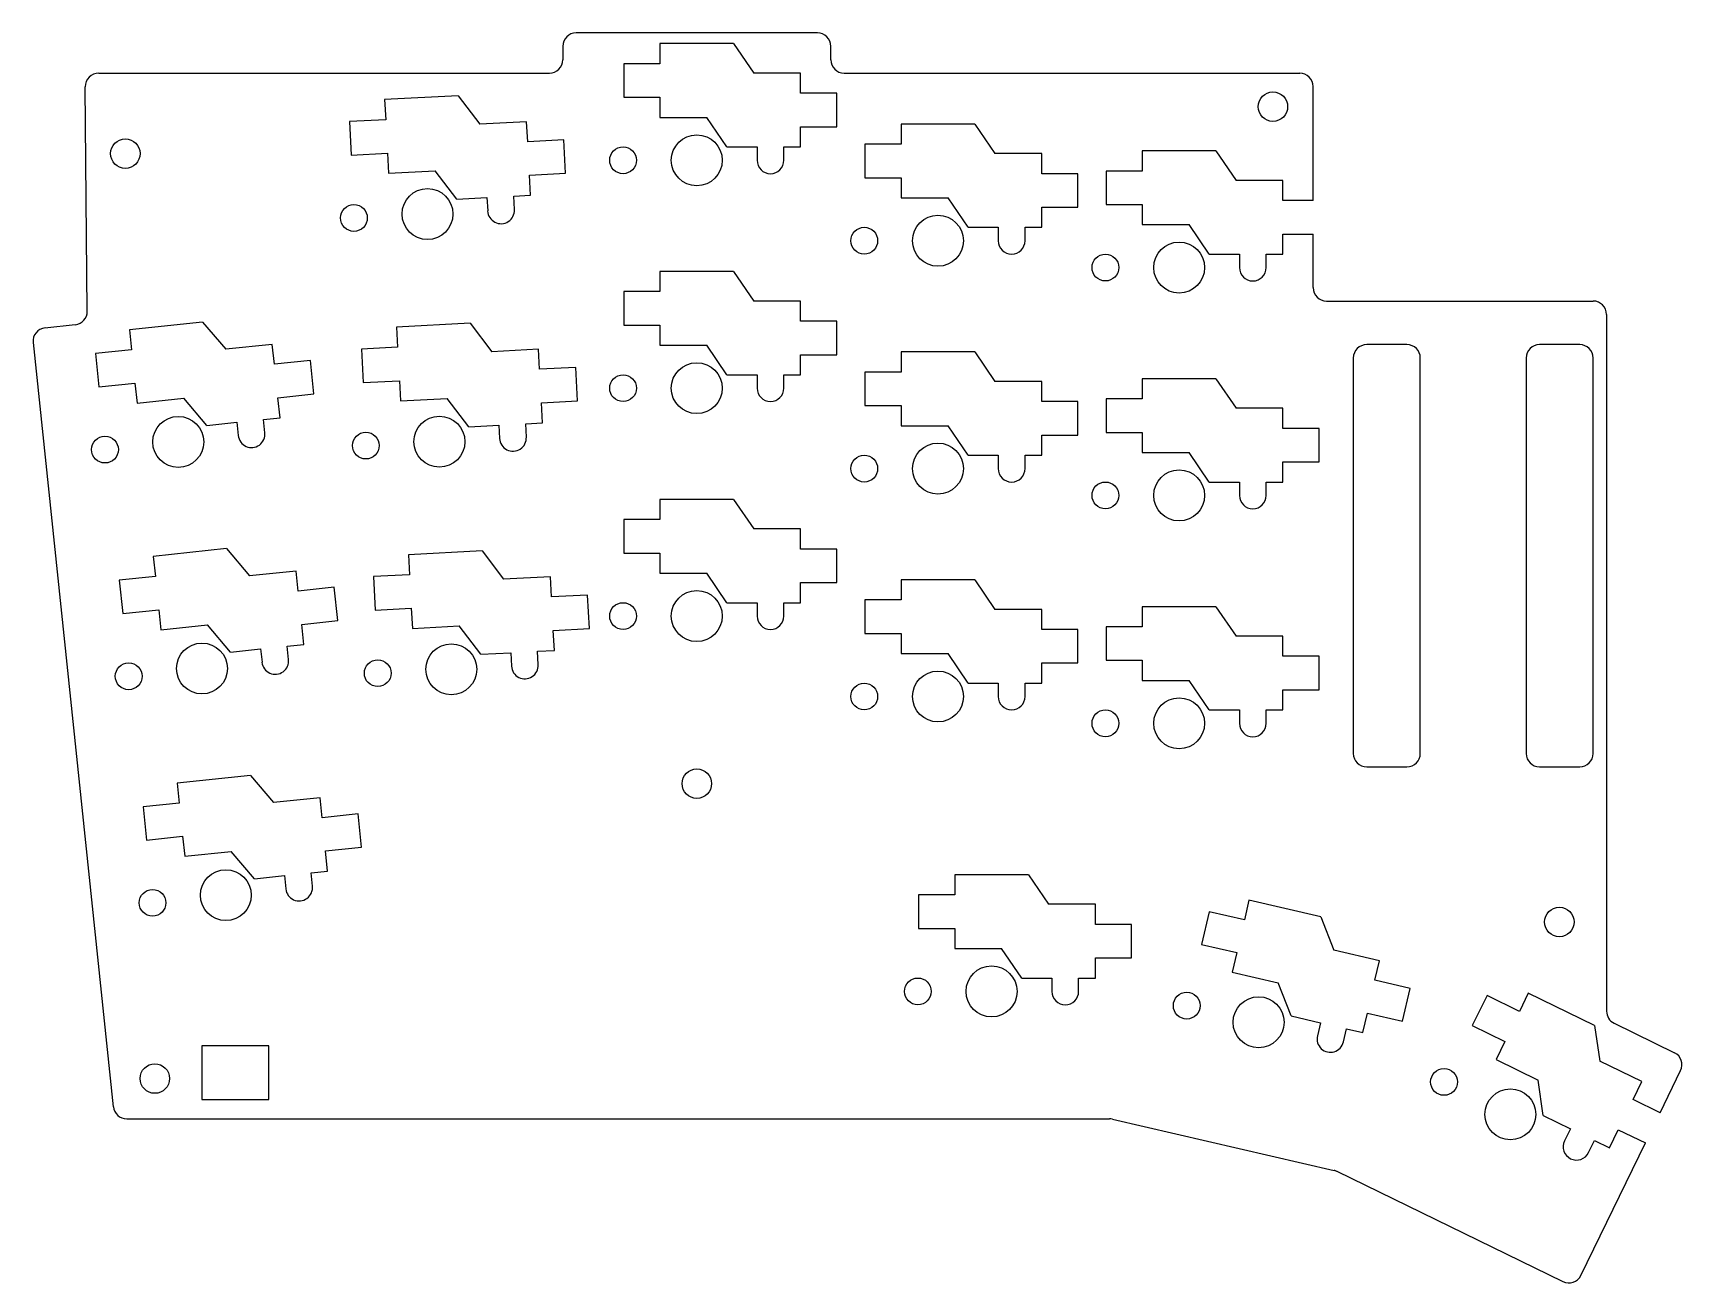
# Model space of a CAD drawing. Header units: millimetres. Extents: x 86 to 209, y -129 to -36.
import ezdxf

# ---------------------------------------------------------------- set-up
doc = ezdxf.new("R2010")
doc.units = ezdxf.units.MM

msp = doc.modelspace()

# ---------------------------------------------------------------- linework, layer by layer
for p, q in [((144.15, -35.68), (126.15, -35.68)), ((125.15, -36.68), (125.15, -37.68)), ((137.9, -36.48), (132.4, -36.48)), ((132.4, -36.48), (132.4, -37.98)), ((137.9, -36.48), (139.4, -38.68)), ((145.15, -37.68), (145.15, -36.68)), ((132.4, -37.98), (129.7, -37.98)), ((129.7, -37.98), (129.7, -40.48)), ((90.51, -38.68), (124.15, -38.68)), ((142.9, -38.68), (139.4, -38.68)), ((142.9, -40.18), (142.9, -38.68)), ((146.15, -38.68), (180.15, -38.68)), ((89.66, -56.44), (89.51, -39.69)), ((117.34, -40.36), (111.85, -40.65)), ((117.34, -40.36), (118.96, -42.48)), ((129.7, -40.48), (132.4, -40.48)), ((132.4, -40.48), (132.4, -41.98)), ((145.6, -40.18), (142.9, -40.18)), ((145.6, -42.68), (145.6, -40.18)), ((181.15, -48.18), (181.15, -39.68)), ((111.85, -40.65), (111.93, -42.15)), ((111.93, -42.15), (109.23, -42.29)), ((109.23, -42.29), (109.36, -44.79)), ((122.45, -42.3), (118.96, -42.48)), ((122.53, -43.8), (122.45, -42.3)), ((132.4, -41.98), (135.9, -41.98)), ((137.4, -44.18), (135.9, -41.98)), ((142.9, -44.18), (142.9, -42.68)), ((142.9, -42.68), (145.6, -42.68)), ((155.9, -42.48), (150.4, -42.48)), ((150.4, -42.48), (150.4, -43.98)), ((155.9, -42.48), (157.4, -44.68)), ((125.23, -43.65), (122.53, -43.8)), ((125.36, -46.15), (125.23, -43.65)), ((137.4, -44.18), (139.65, -44.18)), ((139.65, -44.18), (139.65, -45.18)), ((141.65, -44.18), (142.9, -44.18)), ((141.65, -45.18), (141.65, -44.18)), ((150.4, -43.98), (147.7, -43.98)), ((147.7, -43.98), (147.7, -46.48)), ((109.36, -44.79), (112.06, -44.65)), ((112.06, -44.65), (112.14, -46.14)), ((160.9, -44.68), (157.4, -44.68)), ((160.9, -46.18), (160.9, -44.68)), ((173.9, -44.48), (168.4, -44.48)), ((168.4, -44.48), (168.4, -45.98)), ((173.9, -44.48), (175.4, -46.68)), ((112.14, -46.14), (115.63, -45.96)), ((117.25, -48.08), (115.63, -45.96)), ((122.66, -46.29), (125.36, -46.15)), ((122.74, -47.79), (122.66, -46.29)), ((147.7, -46.48), (150.4, -46.48)), ((150.4, -46.48), (150.4, -47.98)), ((163.6, -46.18), (160.9, -46.18)), ((163.6, -48.68), (163.6, -46.18)), ((168.4, -45.98), (165.7, -45.98)), ((165.7, -45.98), (165.7, -48.48)), ((178.9, -46.68), (175.4, -46.68)), ((178.9, -48.18), (178.9, -46.68)), ((117.25, -48.08), (119.49, -47.96)), ((119.49, -47.96), (119.55, -48.96)), ((121.49, -47.86), (122.74, -47.79)), ((121.54, -48.85), (121.49, -47.86)), ((150.4, -47.98), (153.9, -47.98)), ((155.4, -50.18), (153.9, -47.98)), ((160.9, -50.18), (160.9, -48.68)), ((160.9, -48.68), (163.6, -48.68)), ((165.7, -48.48), (168.4, -48.48)), ((168.4, -48.48), (168.4, -49.98)), ((181.15, -48.18), (178.9, -48.18)), ((155.4, -50.18), (157.65, -50.18)), ((157.65, -50.18), (157.65, -51.18)), ((159.65, -50.18), (160.9, -50.18)), ((159.65, -51.18), (159.65, -50.18)), ((168.4, -49.98), (171.9, -49.98)), ((173.4, -52.18), (171.9, -49.98)), ((178.9, -52.18), (178.9, -50.68)), ((178.9, -50.68), (181.15, -50.68)), ((181.15, -54.68), (181.15, -50.68)), ((173.4, -52.18), (175.65, -52.18)), ((175.65, -52.18), (175.65, -53.18)), ((177.65, -52.18), (178.9, -52.18)), ((177.65, -53.18), (177.65, -52.18)), ((137.9, -53.48), (132.4, -53.48)), ((132.4, -53.48), (132.4, -54.98)), ((137.9, -53.48), (139.4, -55.68)), ((132.4, -54.98), (129.7, -54.98)), ((129.7, -54.98), (129.7, -57.48)), ((142.9, -55.68), (139.4, -55.68)), ((142.9, -57.18), (142.9, -55.68)), ((182.15, -55.68), (202.05, -55.68)), ((86.5, -57.68), (88.76, -57.44)), ((98.27, -57.25), (92.8, -57.82)), ((92.8, -57.82), (92.96, -59.31)), ((98.27, -57.25), (99.99, -59.28)), ((118.23, -57.34), (112.74, -57.63)), ((112.74, -57.63), (112.82, -59.13)), ((118.23, -57.34), (119.85, -59.46)), ((129.7, -57.48), (132.4, -57.48)), ((132.4, -57.48), (132.4, -58.98)), ((145.6, -57.18), (142.9, -57.18)), ((145.6, -59.68), (145.6, -57.18)), ((203.05, -56.68), (203.05, -108.65)), ((85.61, -58.78), (91.6, -115.79)), ((103.47, -58.91), (99.99, -59.28)), ((103.63, -60.4), (103.47, -58.91)), ((132.4, -58.98), (135.9, -58.98)), ((137.4, -61.18), (135.9, -58.98)), ((188.15, -58.93), (185.15, -58.93)), ((201.05, -58.93), (198.05, -58.93)), ((92.96, -59.31), (90.27, -59.6)), ((90.27, -59.6), (90.53, -62.08)), ((106.32, -60.12), (103.63, -60.4)), ((106.58, -62.61), (106.32, -60.12)), ((112.82, -59.13), (110.12, -59.27)), ((110.12, -59.27), (110.25, -61.76)), ((123.34, -59.27), (119.85, -59.46)), ((123.42, -60.77), (123.34, -59.27)), ((142.9, -61.18), (142.9, -59.68)), ((142.9, -59.68), (145.6, -59.68)), ((155.9, -59.48), (150.4, -59.48)), ((150.4, -59.48), (150.4, -60.98)), ((155.9, -59.48), (157.4, -61.68)), ((184.15, -59.93), (184.15, -89.43)), ((189.15, -89.43), (189.15, -59.93)), ((197.05, -59.93), (197.05, -89.43)), ((202.05, -89.43), (202.05, -59.93)), ((126.12, -60.63), (123.42, -60.77)), ((126.25, -63.13), (126.12, -60.63)), ((137.4, -61.18), (139.65, -61.18)), ((139.65, -61.18), (139.65, -62.18)), ((141.65, -61.18), (142.9, -61.18)), ((141.65, -62.18), (141.65, -61.18)), ((150.4, -60.98), (147.7, -60.98)), ((147.7, -60.98), (147.7, -63.48)), ((173.9, -61.48), (168.4, -61.48)), ((168.4, -61.48), (168.4, -62.98)), ((173.9, -61.48), (175.4, -63.68)), ((90.53, -62.08), (93.22, -61.8)), ((93.22, -61.8), (93.38, -63.29)), ((103.89, -62.89), (106.58, -62.61)), ((110.25, -61.76), (112.95, -61.62)), ((112.95, -61.62), (113.03, -63.12)), ((160.9, -61.68), (157.4, -61.68)), ((160.9, -63.18), (160.9, -61.68)), ((93.38, -63.29), (96.86, -62.93)), ((98.58, -64.96), (96.86, -62.93)), ((104.05, -64.38), (103.89, -62.89)), ((113.03, -63.12), (116.52, -62.94)), ((118.14, -65.06), (116.52, -62.94)), ((123.55, -63.27), (126.25, -63.13)), ((123.63, -64.77), (123.55, -63.27)), ((147.7, -63.48), (150.4, -63.48)), ((150.4, -63.48), (150.4, -64.98)), ((163.6, -63.18), (160.9, -63.18)), ((163.6, -65.68), (163.6, -63.18)), ((168.4, -62.98), (165.7, -62.98)), ((165.7, -62.98), (165.7, -65.48)), ((178.9, -63.68), (175.4, -63.68)), ((178.9, -65.18), (178.9, -63.68)), ((98.58, -64.96), (100.82, -64.72)), ((100.82, -64.72), (100.92, -65.72)), ((102.81, -64.51), (104.05, -64.38)), ((102.91, -65.51), (102.81, -64.51)), ((118.14, -65.06), (120.38, -64.94)), ((120.38, -64.94), (120.43, -65.94)), ((122.38, -64.83), (123.63, -64.77)), ((122.43, -65.83), (122.38, -64.83)), ((150.4, -64.98), (153.9, -64.98)), ((155.4, -67.18), (153.9, -64.98)), ((181.6, -65.18), (178.9, -65.18)), ((181.6, -67.68), (181.6, -65.18)), ((160.9, -67.18), (160.9, -65.68)), ((160.9, -65.68), (163.6, -65.68)), ((165.7, -65.48), (168.4, -65.48)), ((168.4, -65.48), (168.4, -66.98)), ((155.4, -67.18), (157.65, -67.18)), ((157.65, -67.18), (157.65, -68.18)), ((159.65, -67.18), (160.9, -67.18)), ((159.65, -68.18), (159.65, -67.18)), ((168.4, -66.98), (171.9, -66.98)), ((173.4, -69.18), (171.9, -66.98)), ((178.9, -69.18), (178.9, -67.68)), ((178.9, -67.68), (181.6, -67.68)), ((173.4, -69.18), (175.65, -69.18)), ((175.65, -69.18), (175.65, -70.18)), ((177.65, -69.18), (178.9, -69.18)), ((177.65, -70.18), (177.65, -69.18)), ((137.9, -70.48), (132.4, -70.48)), ((132.4, -70.48), (132.4, -71.98)), ((137.9, -70.48), (139.4, -72.68)), ((132.4, -71.98), (129.7, -71.98)), ((129.7, -71.98), (129.7, -74.48)), ((142.9, -72.68), (139.4, -72.68)), ((142.9, -74.18), (142.9, -72.68)), ((100.05, -74.15), (94.58, -74.73)), ((94.58, -74.73), (94.74, -76.22)), ((100.05, -74.15), (101.77, -76.18)), ((119.12, -74.32), (113.63, -74.6)), ((113.63, -74.6), (113.71, -76.1)), ((119.12, -74.32), (120.73, -76.43)), ((129.7, -74.48), (132.4, -74.48)), ((132.4, -74.48), (132.4, -75.98)), ((145.6, -74.18), (142.9, -74.18)), ((145.6, -76.68), (145.6, -74.18)), ((94.74, -76.22), (92.05, -76.5)), ((105.25, -75.82), (101.77, -76.18)), ((105.41, -77.31), (105.25, -75.82)), ((113.71, -76.1), (111.01, -76.24)), ((111.01, -76.24), (111.14, -78.74)), ((124.23, -76.25), (120.73, -76.43)), ((124.31, -77.75), (124.23, -76.25)), ((132.4, -75.98), (135.9, -75.98)), ((137.4, -78.18), (135.9, -75.98)), ((92.05, -76.5), (92.31, -78.99)), ((108.09, -77.03), (105.41, -77.31)), ((108.35, -79.51), (108.09, -77.03)), ((142.9, -78.18), (142.9, -76.68)), ((142.9, -76.68), (145.6, -76.68)), ((155.9, -76.48), (150.4, -76.48)), ((150.4, -76.48), (150.4, -77.98)), ((155.9, -76.48), (157.4, -78.68)), ((92.31, -78.99), (95, -78.71)), ((95, -78.71), (95.15, -80.2)), ((111.14, -78.74), (113.84, -78.6)), ((113.84, -78.6), (113.92, -80.1)), ((127, -77.61), (124.31, -77.75)), ((127.14, -80.1), (127, -77.61)), ((137.4, -78.18), (139.65, -78.18)), ((139.65, -78.18), (139.65, -79.18)), ((141.65, -78.18), (142.9, -78.18)), ((141.65, -79.18), (141.65, -78.18)), ((150.4, -77.98), (147.7, -77.98)), ((147.7, -77.98), (147.7, -80.48)), ((160.9, -78.68), (157.4, -78.68)), ((160.9, -80.18), (160.9, -78.68)), ((173.9, -78.48), (168.4, -78.48)), ((168.4, -78.48), (168.4, -79.98)), ((173.9, -78.48), (175.4, -80.68)), ((95.15, -80.2), (98.63, -79.83)), ((100.36, -81.86), (98.63, -79.83)), ((105.67, -79.8), (108.35, -79.51)), ((105.83, -81.29), (105.67, -79.8)), ((113.92, -80.1), (117.41, -79.91)), ((119.03, -82.03), (117.41, -79.91)), ((168.4, -79.98), (165.7, -79.98)), ((165.7, -79.98), (165.7, -82.48)), ((124.44, -80.25), (127.14, -80.1)), ((124.52, -81.74), (124.44, -80.25)), ((147.7, -80.48), (150.4, -80.48)), ((150.4, -80.48), (150.4, -81.98)), ((163.6, -80.18), (160.9, -80.18)), ((163.6, -82.68), (163.6, -80.18)), ((178.9, -80.68), (175.4, -80.68)), ((178.9, -82.18), (178.9, -80.68)), ((100.36, -81.86), (102.59, -81.63)), ((102.59, -81.63), (102.7, -82.62)), ((104.58, -81.42), (105.83, -81.29)), ((104.69, -82.41), (104.58, -81.42)), ((119.03, -82.03), (121.27, -81.91)), ((121.27, -81.91), (121.32, -82.91)), ((123.27, -81.81), (124.52, -81.74)), ((123.32, -82.81), (123.27, -81.81)), ((150.4, -81.98), (153.9, -81.98)), ((155.4, -84.18), (153.9, -81.98)), ((181.6, -82.18), (178.9, -82.18)), ((181.6, -84.68), (181.6, -82.18)), ((160.9, -84.18), (160.9, -82.68)), ((160.9, -82.68), (163.6, -82.68)), ((165.7, -82.48), (168.4, -82.48)), ((168.4, -82.48), (168.4, -83.98)), ((155.4, -84.18), (157.65, -84.18)), ((157.65, -84.18), (157.65, -85.18)), ((159.65, -84.18), (160.9, -84.18)), ((159.65, -85.18), (159.65, -84.18)), ((168.4, -83.98), (171.9, -83.98)), ((173.4, -86.18), (171.9, -83.98)), ((178.9, -86.18), (178.9, -84.68)), ((178.9, -84.68), (181.6, -84.68)), ((173.4, -86.18), (175.65, -86.18)), ((175.65, -86.18), (175.65, -87.18)), ((177.65, -86.18), (178.9, -86.18)), ((177.65, -87.18), (177.65, -86.18)), ((101.83, -91.06), (96.36, -91.64)), ((101.83, -91.06), (103.55, -93.09)), ((185.15, -90.43), (188.15, -90.43)), ((198.05, -90.43), (201.05, -90.43)), ((96.36, -91.64), (96.51, -93.13)), ((96.51, -93.13), (93.83, -93.41)), ((93.83, -93.41), (94.09, -95.9)), ((107.03, -92.73), (103.55, -93.09)), ((107.18, -94.22), (107.03, -92.73)), ((109.87, -93.94), (107.18, -94.22)), ((110.13, -96.42), (109.87, -93.94)), ((94.09, -95.9), (96.77, -95.61)), ((96.77, -95.61), (96.93, -97.1)), ((96.93, -97.1), (100.41, -96.74)), ((102.13, -98.77), (100.41, -96.74)), ((107.45, -96.7), (110.13, -96.42)), ((107.6, -98.2), (107.45, -96.7)), ((106.36, -98.33), (107.6, -98.2)), ((106.46, -99.32), (106.36, -98.33)), ((102.13, -98.77), (104.37, -98.54)), ((104.37, -98.54), (104.48, -99.53)), ((159.9, -98.48), (154.4, -98.48)), ((154.4, -98.48), (154.4, -99.98)), ((159.9, -98.48), (161.4, -100.68)), ((154.4, -99.98), (151.7, -99.98)), ((151.7, -99.98), (151.7, -102.48)), ((164.9, -100.68), (161.4, -100.68)), ((164.9, -102.18), (164.9, -100.68)), ((176.36, -100.38), (176.02, -101.84)), ((181.72, -101.62), (176.36, -100.38)), ((173.39, -101.24), (172.83, -103.67)), ((176.02, -101.84), (173.39, -101.24)), ((181.72, -101.62), (182.69, -104.1)), ((151.7, -102.48), (154.4, -102.48)), ((154.4, -102.48), (154.4, -103.98)), ((167.6, -102.18), (164.9, -102.18)), ((167.6, -104.68), (167.6, -102.18)), ((154.4, -103.98), (157.9, -103.98)), ((159.4, -106.18), (157.9, -103.98)), ((172.83, -103.67), (175.46, -104.28)), ((175.46, -104.28), (175.12, -105.74)), ((186.1, -104.89), (182.69, -104.1)), ((164.9, -106.18), (164.9, -104.68)), ((164.9, -104.68), (167.6, -104.68)), ((175.12, -105.74), (178.53, -106.53)), ((185.76, -106.35), (186.1, -104.89)), ((159.4, -106.18), (161.65, -106.18)), ((161.65, -106.18), (161.65, -107.18)), ((163.65, -106.18), (164.9, -106.18)), ((163.65, -107.18), (163.65, -106.18)), ((179.5, -109.01), (178.53, -106.53)), ((188.39, -106.96), (185.76, -106.35)), ((187.83, -109.39), (188.39, -106.96)), ((194.13, -107.48), (193.03, -109.73)), ((196.55, -108.67), (194.13, -107.48)), ((197.21, -107.32), (196.55, -108.67)), ((202.15, -109.73), (197.21, -107.32)), ((179.5, -109.01), (181.69, -109.52)), ((181.69, -109.52), (181.47, -110.49)), ((184.86, -110.25), (185.2, -108.79)), ((185.2, -108.79), (187.83, -109.39)), ((183.42, -110.94), (183.64, -109.97)), ((183.64, -109.97), (184.86, -110.25)), ((193.03, -109.73), (195.46, -110.92)), ((202.15, -109.73), (202.54, -112.37)), ((203.61, -109.55), (208.12, -111.75)), ((103.2, -111.23), (98.2, -111.23)), ((98.2, -111.23), (98.2, -115.23)), ((103.2, -115.23), (103.2, -111.23)), ((195.46, -110.92), (194.8, -112.26)), ((194.8, -112.26), (197.94, -113.8)), ((205.68, -113.9), (202.54, -112.37)), ((207.05, -116.23), (208.58, -113.09)), ((198.33, -116.43), (197.94, -113.8)), ((205.03, -115.25), (205.68, -113.9)), ((98.2, -115.23), (103.2, -115.23)), ((207.05, -116.23), (205.03, -115.25)), ((92.6, -116.68), (165.95, -116.68)), ((166.18, -116.71), (182.72, -120.53)), ((198.33, -116.43), (200.35, -117.42)), ((200.35, -117.42), (199.91, -118.32)), ((203.27, -118.84), (203.93, -117.5)), ((203.93, -117.5), (205.95, -118.48)), ((201.13, -128.37), (205.95, -118.48)), ((201.71, -119.19), (202.15, -118.3)), ((202.15, -118.3), (203.27, -118.84)), ((182.93, -120.6), (199.79, -128.83))]:
    msp.add_line(p, q)
for centre, radius in [((178.15, -41.18), 1.1), ((92.5, -44.68), 1.1), ((129.65, -45.18), 1), ((135.15, -45.18), 1.9), ((115.05, -49.19), 1.9), ((109.56, -49.48), 1), ((147.65, -51.18), 1), ((153.15, -51.18), 1.9), ((171.15, -53.18), 1.9), ((165.65, -53.18), 1), ((135.15, -62.18), 1.9), ((129.65, -62.18), 1), ((96.45, -66.19), 1.9), ((115.94, -66.17), 1.9), ((90.98, -66.76), 1), ((110.45, -66.46), 1), ((153.15, -68.18), 1.9), ((147.65, -68.18), 1), ((171.15, -70.18), 1.9), ((165.65, -70.18), 1), ((135.15, -79.18), 1.9), ((129.65, -79.18), 1), ((98.22, -83.09), 1.9), ((111.34, -83.44), 1), ((116.83, -83.15), 1.9), ((92.75, -83.67), 1), ((153.15, -85.18), 1.9), ((147.65, -85.18), 1), ((171.15, -87.18), 1.9), ((165.65, -87.18), 1), ((135.15, -91.68), 1.1), ((100, -100), 1.9), ((94.53, -100.57), 1), ((199.53, -102), 1.1), ((157.15, -107.18), 1.9), ((151.65, -107.18), 1), ((171.72, -108.24), 1), ((177.08, -109.48), 1.9), ((94.7, -113.68), 1.1), ((190.92, -113.93), 1), ((195.87, -116.35), 1.9)]:
    msp.add_circle(centre, radius)
for centre, start, end in [((126.15, -36.68), 90, 180), ((144.15, -36.68), 0, 90), ((124.15, -37.68), 270, 0), ((146.15, -37.68), 180, 270), ((90.51, -39.68), 90, 180.5086), ((180.15, -39.68), 0, 90), ((140.65, -45.18), 180, 360), ((120.54, -48.91), 183, 363), ((158.65, -51.18), 180, 360), ((176.65, -53.18), 180, 360), ((182.15, -54.68), 180, 270), ((88.66, -56.45), 276, 0.5086), ((202.05, -56.68), 0, 90), ((86.61, -58.67), 96, 186), ((185.15, -59.93), 90, 180), ((188.15, -59.93), 0, 90), ((198.05, -59.93), 90, 180), ((201.05, -59.93), 0, 90), ((140.65, -62.18), 180, 360), ((101.92, -65.61), 185.9744, 366), ((121.43, -65.88), 183, 363), ((158.65, -68.18), 180, 360), ((176.65, -70.18), 180, 360), ((140.65, -79.18), 180, 360), ((103.69, -82.52), 185.9744, 366), ((122.32, -82.86), 183, 363), ((158.65, -85.18), 180, 360), ((176.65, -87.18), 180, 360), ((185.15, -89.43), 180, 270), ((188.15, -89.43), 270, 0), ((198.05, -89.43), 180, 270), ((201.05, -89.43), 270, 0), ((105.47, -99.43), 185.9744, 366), ((162.65, -107.18), 180, 360), ((204.05, -108.65), 180, 244), ((182.44, -110.72), 167, 347.0256), ((207.68, -112.65), 334, 64), ((92.6, -115.68), 186, 270), ((165.95, -117.68), 77, 90), ((200.81, -118.76), 154, 334), ((182.49, -121.5), 64, 77), ((200.23, -127.93), 244, 334)]:
    msp.add_arc(centre, 1, start, end)

doc.saveas('drawing.dxf')
